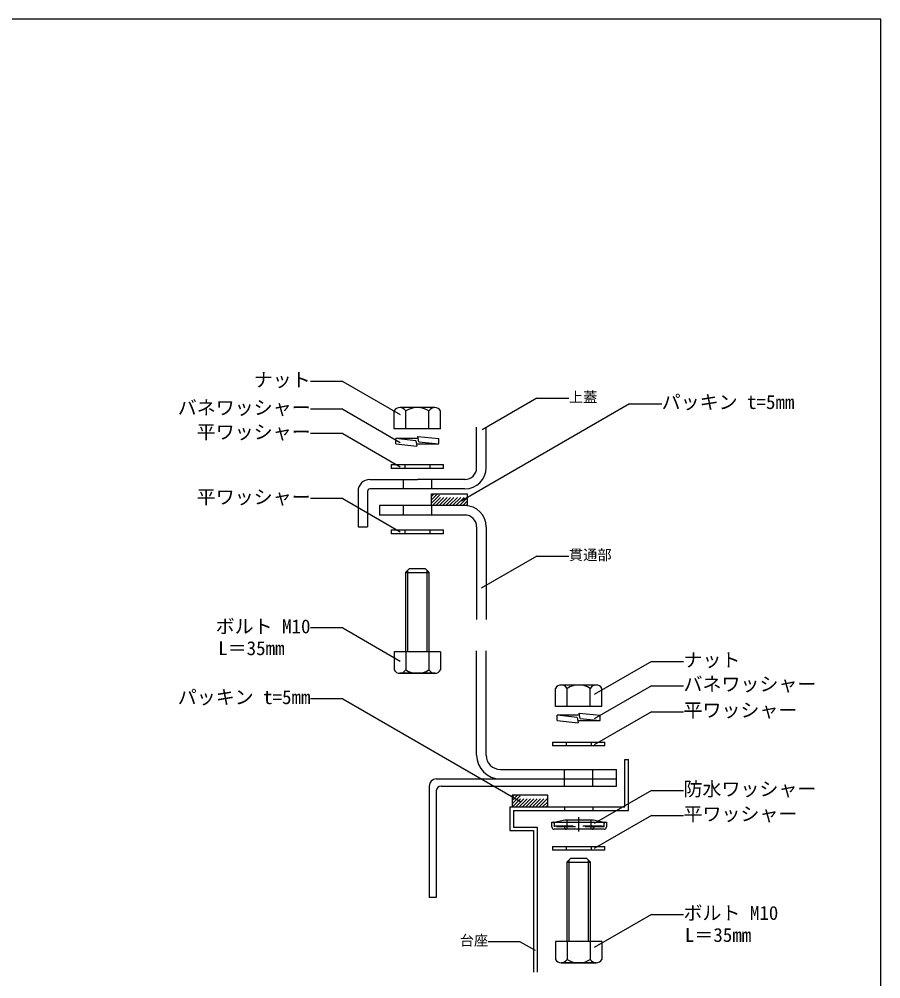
# Model space of a CAD drawing. Units: millimetres on the paper, enlarged 10 times, with parts at other scales. Extents: x -10475 to 9199, y -10092 to 10143.
# Drawn here: x 8291 to 9199, y 8505 to 9516 of the extents above; entities that cross this region are included whole.
import ezdxf
from ezdxf.enums import TextEntityAlignment as Align

# ---------------------------------------------------------------- set-up
doc = ezdxf.new("R2010")
doc.units = ezdxf.units.MM
doc.header["$LTSCALE"] = 10
for name, pattern in [('CHAIN1', [8, 5, -1, 1, -1]), ('DASHED1', [1.8, 1.2, -0.6]), ('DASHED2', [3, 2, -1])]:
    doc.linetypes.add(name, pattern=pattern)
for name, color, linetype in [('0-F_図面枠', 7, 'Continuous'), ('F-0_FRP', 4, 'Continuous'), ('F-1_SUS', 7, 'Continuous'), ('F-2_金物', 7, 'Continuous'), ('F-3', 7, 'Continuous'), ('F-8_FRP部位名', 2, 'Continuous'), ('F-9_SUS部位名', 2, 'Continuous'), ('F-A_金物品名', 3, 'Continuous')]:
    doc.layers.add(name, color=color, linetype=linetype)
doc.styles.add('ＭＳ ゴシック', font='')
doc.styles.get('ＭＳ ゴシック').set_extended_font_data('MS Gothic')

msp = doc.modelspace()

# ---------------------------------------------------------------- linework, layer by layer
at = {"layer": '0-F_図面枠'}
msp.add_lwpolyline([(9198.81, 6756.12), (9198.81, 9516.12), (5198.81, 9516.12), (5198.81, 6756.12)], dxfattribs=at)
at = {"layer": 'F-0_FRP'}
for p, q in [((8772.96, 9043.49), (8772.96, 9085.99)), ((8782.96, 9043.49), (8782.96, 9085.99)), ((8660.46, 9030.99), (8710.46, 9030.99)), ((8695.46, 9030.99), (8695.46, 9020.99)), ((8760.46, 9030.99), (8710.46, 9030.99)), ((8725.46, 9030.99), (8725.46, 9020.99)), ((8647.96, 9018.49), (8647.96, 8980.99)), ((8657.96, 9018.49), (8657.96, 8980.99)), ((8760.46, 9020.99), (8660.46, 9020.99)), ((8670.46, 9003.49), (8670.46, 8993.49)), ((8760.46, 9003.49), (8670.46, 9003.49)), ((8695.46, 9003.49), (8695.46, 8993.49)), ((8725.46, 9003.49), (8725.46, 8993.49)), ((8710.46, 8993.49), (8670.46, 8993.49)), ((8760.46, 8993.49), (8710.46, 8993.49)), ((8647.96, 8980.99), (8657.96, 8980.99)), ((8772.96, 8980.99), (8772.96, 8883.49)), ((8782.96, 8980.99), (8782.96, 8883.49)), ((8699.96, 8934.97), (8699.96, 8849.22)), ((8720.96, 8849.22), (8720.96, 8934.97)), ((8772.96, 8740.38), (8772.96, 8850.38)), ((8782.96, 8740.38), (8782.96, 8850.38)), ((8797.96, 8725.38), (8920.46, 8725.38)), ((8865.46, 8707.88), (8865.46, 8725.38)), ((8895.46, 8707.88), (8895.46, 8725.38)), ((8730.46, 8715.38), (8797.96, 8715.38)), ((8797.96, 8715.38), (8920.46, 8715.38)), ((8722.96, 8707.88), (8722.96, 8590.38)), ((8735.46, 8707.88), (8865.46, 8707.88))]:
    msp.add_line(p, q, dxfattribs=at)
at = {"layer": 'F-0_FRP', "linetype": 'DASHED1'}
for p, q in [((8725.46, 9006.05), (8735.4, 9015.99)), ((8725.46, 9009.59), (8731.86, 9015.99)), ((8725.46, 9013.12), (8728.33, 9015.99)), ((8725.46, 9006.05), (8735.4, 9015.99)), ((8725.46, 9009.59), (8731.86, 9015.99)), ((8725.46, 9013.12), (8728.33, 9015.99)), ((8726.43, 9003.49), (8738.93, 9015.99)), ((8726.43, 9003.49), (8738.93, 9015.99)), ((8729.97, 9003.49), (8742.47, 9015.99)), ((8729.97, 9003.49), (8742.47, 9015.99)), ((8733.5, 9003.49), (8746, 9015.99)), ((8733.5, 9003.49), (8746, 9015.99)), ((8737.04, 9003.49), (8749.54, 9015.99)), ((8737.04, 9003.49), (8749.54, 9015.99)), ((8740.58, 9003.49), (8753.08, 9015.99)), ((8740.58, 9003.49), (8753.08, 9015.99)), ((8744.11, 9003.49), (8756.61, 9015.99)), ((8744.11, 9003.49), (8756.61, 9015.99)), ((8747.65, 9003.49), (8760.15, 9015.99)), ((8747.65, 9003.49), (8760.15, 9015.99)), ((8751.18, 9003.49), (8762.96, 9015.27)), ((8751.18, 9003.49), (8762.96, 9015.27)), ((8754.72, 9003.49), (8762.96, 9011.73)), ((8754.72, 9003.49), (8762.96, 9011.73)), ((8758.25, 9003.49), (8762.96, 9008.2)), ((8758.25, 9003.49), (8762.96, 9008.2)), ((8761.79, 9003.49), (8762.96, 9004.66)), ((8761.79, 9003.49), (8762.96, 9004.66))]:
    msp.add_line(p, q, dxfattribs=at)
at = {"layer": 'F-0_FRP', "color": 7}
for p, q in [((8697.96, 8932.97), (8697.96, 8849.22)), ((8697.96, 8932.97), (8722.96, 8932.97)), ((8722.96, 8932.97), (8719.21, 8936.72)), ((8722.96, 8849.22), (8722.96, 8932.97)), ((8734.99, 8849.22), (8685.92, 8849.22)), ((8685.92, 8849.22), (8685.92, 8830.26)), ((8698.19, 8849.22), (8698.19, 8830.26)), ((8722.73, 8849.22), (8722.73, 8830.26)), ((8734.99, 8849.22), (8734.99, 8830.26))]:
    msp.add_line(p, q, dxfattribs=at)
at = {"layer": 'F-0_FRP', "color": 3}
for q in [(8597.99, 8874.46), (8692.18, 8839.6)]:
    msp.add_line((8631.81, 8874.46), q, dxfattribs=at)
at = {"layer": 'F-0_FRP'}
msp.add_lwpolyline([(8762.96, 9003.49), (8725.46, 9003.49), (8725.46, 9015.99), (8762.96, 9015.99)], close=True, dxfattribs=at)
msp.add_lwpolyline([(8762.96, 9003.49), (8725.46, 9003.49), (8725.46, 9015.99), (8762.96, 9015.99)], close=True, dxfattribs=at)
at = {"layer": 'F-0_FRP', "color": 7}
for points in [[(8719.21, 8936.72), (8701.71, 8936.72), (8697.96, 8932.97)], [(8728.86, 8826.72), (8692.05, 8826.72), (8728.86, 8826.72)]]:
    msp.add_lwpolyline(points, dxfattribs=at)
at = {"layer": 'F-0_FRP'}
for points in [[(8865.46, 8707.88), (8895.46, 8707.88), (8920.46, 8707.88), (8920.46, 8725.38)], [(8730.46, 8702.88), (8730.46, 8590.38), (8722.96, 8590.38)]]:
    msp.add_lwpolyline(points, dxfattribs=at)
for centre, radius, start, end in [((8760.46, 9043.49), 22.5, 270, 0), ((8760.46, 9043.49), 12.5, 270, 0), ((8660.46, 9018.49), 12.5, 90, 180), ((8660.46, 9018.49), 2.5, 90, 180), ((8760.46, 8980.99), 22.5, 0, 90), ((8760.46, 8980.99), 12.5, 0, 90), ((8797.96, 8740.38), 25, 180, 270), ((8797.96, 8740.38), 15, 180, 270), ((8730.46, 8707.88), 7.5, 90, 180), ((8735.46, 8702.88), 5, 90, 180), ((8735.46, 8702.88), 5, 90, 180)]:
    msp.add_arc(centre, radius, start, end, dxfattribs=at)
at = {"layer": 'F-0_FRP', "color": 7}
for centre, radius, start, end in [((8692.05, 8833.81), 7.08, 210.00015, 330.00015), ((8710.46, 8849.74), 23.02, 237.7957, 302.20415), ((8728.86, 8833.81), 7.08, 210.00015, 330.00015)]:
    msp.add_arc(centre, radius, start, end, dxfattribs=at)
at = {"layer": 'F-1_SUS'}
for p, q in [((8929.21, 8685.88), (8929.21, 8735.88)), ((8929.21, 8735.88), (8932.96, 8735.88)), ((8932.96, 8682.13), (8932.96, 8735.88)), ((8807.96, 8685.88), (8807.96, 8660.88)), ((8807.96, 8685.88), (8929.21, 8685.88)), ((8811.71, 8682.13), (8811.71, 8664.63)), ((8811.71, 8682.13), (8865.46, 8682.13)), ((8865.46, 8685.88), (8865.46, 8682.13)), ((8865.46, 8682.13), (8895.46, 8682.13)), ((8895.46, 8685.88), (8895.46, 8682.13)), ((8895.46, 8682.13), (8932.96, 8682.13)), ((8807.96, 8660.88), (8832.96, 8660.88)), ((8811.71, 8664.63), (8836.71, 8664.63)), ((8832.96, 8660.88), (8832.96, 8511.86)), ((8836.71, 8664.63), (8836.71, 8511.86))]:
    msp.add_line(p, q, dxfattribs=at)
at = {"layer": 'F-1_SUS', "color": 4, "linetype": 'DASHED1'}
for p, q in [((8810.46, 8689.21), (8819.62, 8698.38)), ((8810.46, 8692.75), (8816.09, 8698.38)), ((8810.46, 8696.29), (8812.55, 8698.38)), ((8810.66, 8685.88), (8823.16, 8698.38)), ((8814.19, 8685.88), (8826.69, 8698.38)), ((8817.73, 8685.88), (8830.23, 8698.38)), ((8821.26, 8685.88), (8833.76, 8698.38)), ((8824.8, 8685.88), (8837.3, 8698.38)), ((8828.33, 8685.88), (8840.83, 8698.38)), ((8831.87, 8685.88), (8844.37, 8698.38)), ((8835.41, 8685.88), (8847.91, 8698.38)), ((8838.94, 8685.88), (8847.96, 8694.9)), ((8842.48, 8685.88), (8847.96, 8691.36)), ((8846.01, 8685.88), (8847.96, 8687.82))]:
    msp.add_line(p, q, dxfattribs=at)
at = {"layer": 'F-1_SUS', "color": 4}
msp.add_line((8812.92, 8693.38), (8812.96, 8693.38), dxfattribs=at)
msp.add_line((8812.92, 8693.38), (8812.96, 8693.38), dxfattribs=at)
msp.add_lwpolyline([(8810.46, 8685.88), (8847.96, 8685.88), (8847.96, 8698.38), (8810.46, 8698.38)], close=True, dxfattribs=at)
msp.add_lwpolyline([(8810.46, 8685.88), (8847.96, 8685.88), (8847.96, 8698.38), (8810.46, 8698.38)], close=True, dxfattribs=at)
at = {"layer": 'F-2_金物'}
for p, q in [((8685.92, 9084.29), (8685.92, 9103.25)), ((8728.86, 9106.79), (8692.05, 9106.79)), ((8698.19, 9084.29), (8698.19, 9103.25)), ((8722.73, 9084.29), (8722.73, 9103.25)), ((8734.99, 9084.29), (8734.99, 9103.25)), ((8734.99, 9084.29), (8685.92, 9084.29)), ((8709.85, 9084.29), (8688.12, 9084.29)), ((8734.12, 9084.29), (8715.23, 9084.29)), ((8682.96, 9046.72), (8737.96, 9046.72)), ((8682.96, 9046.72), (8682.96, 9042.72)), ((8737.96, 9042.72), (8682.96, 9042.72)), ((8697.33, 9046.72), (8697.33, 9042.72)), ((8723.58, 9046.72), (8723.58, 9042.72)), ((8737.96, 9042.72), (8737.96, 9046.72)), ((8682.96, 8977.74), (8682.96, 8973.74)), ((8682.96, 8977.74), (8737.96, 8977.74)), ((8737.96, 8973.74), (8682.96, 8973.74)), ((8697.33, 8977.74), (8697.33, 8973.74)), ((8723.58, 8977.74), (8723.58, 8973.74)), ((8737.96, 8973.74), (8737.96, 8977.74)), ((8855.92, 8791.86), (8855.92, 8810.82)), ((8898.86, 8814.36), (8862.05, 8814.36)), ((8868.19, 8791.86), (8868.19, 8810.82)), ((8892.73, 8791.86), (8892.73, 8810.82)), ((8904.99, 8791.86), (8904.99, 8810.82)), ((8904.99, 8791.86), (8855.92, 8791.86)), ((8879.85, 8791.86), (8858.12, 8791.86)), ((8904.12, 8791.86), (8885.23, 8791.86)), ((8852.96, 8754.29), (8907.96, 8754.29)), ((8852.96, 8754.29), (8852.96, 8750.29)), ((8907.96, 8750.29), (8852.96, 8750.29)), ((8867.33, 8754.29), (8867.33, 8750.29)), ((8893.58, 8754.29), (8893.58, 8750.29)), ((8907.96, 8750.29), (8907.96, 8754.29)), ((8852.26, 8669.77), (8909.76, 8669.77)), ((8852.26, 8664.77), (8852.26, 8669.77)), ((8909.76, 8669.77), (8909.76, 8664.77)), ((8907.26, 8662.27), (8854.76, 8662.27)), ((8852.96, 8644.26), (8852.96, 8640.26)), ((8852.96, 8644.26), (8907.96, 8644.26)), ((8907.96, 8640.26), (8852.96, 8640.26)), ((8867.33, 8644.26), (8867.33, 8640.26)), ((8893.58, 8644.26), (8893.58, 8640.26)), ((8907.96, 8640.26), (8907.96, 8644.26)), ((8867.96, 8627.78), (8892.96, 8627.78)), ((8867.96, 8627.78), (8867.96, 8544.03)), ((8892.96, 8627.78), (8889.21, 8631.53)), ((8892.96, 8544.03), (8892.96, 8627.78)), ((8904.99, 8544.03), (8855.92, 8544.03)), ((8855.92, 8544.03), (8855.92, 8525.07)), ((8868.19, 8544.03), (8868.19, 8525.07)), ((8892.73, 8544.03), (8892.73, 8525.07)), ((8904.99, 8544.03), (8904.99, 8525.07))]:
    msp.add_line(p, q, dxfattribs=at)
at = {"layer": 'F-2_金物', "color": 4}
for p, q in [((8854.76, 8669.77), (8866.01, 8672.27)), ((8866.01, 8672.27), (8896.01, 8672.27)), ((8893.64, 8662.27), (8893.64, 8672.27)), ((8896.01, 8672.27), (8907.26, 8669.77)), ((8869.96, 8629.78), (8869.96, 8544.03)), ((8890.96, 8544.03), (8890.96, 8629.78))]:
    msp.add_line(p, q, dxfattribs=at)
at = {"layer": 'F-2_金物', "color": 4, "linetype": 'DASHED2'}
for p, q in [((8854.76, 8669.77), (8854.76, 8668.52)), ((8868.39, 8662.27), (8868.39, 8672.27)), ((8907.26, 8668.52), (8907.26, 8669.77)), ((8854.76, 8666.02), (8907.26, 8666.02)), ((8866.01, 8664.77), (8854.76, 8666.02)), ((8866.01, 8663.52), (8866.01, 8664.77)), ((8896.01, 8664.77), (8907.26, 8666.02)), ((8896.01, 8663.52), (8896.01, 8664.77))]:
    msp.add_line(p, q, dxfattribs=at)
at = {"layer": 'F-2_金物', "linetype": 'DASHED2'}
for p, q in [((8854.76, 8668.52), (8854.76, 8664.77)), ((8907.26, 8664.77), (8907.26, 8668.52)), ((8907.26, 8664.77), (8854.76, 8664.77)), ((8866.01, 8662.27), (8866.01, 8663.52)), ((8896.01, 8662.27), (8896.01, 8663.52))]:
    msp.add_line(p, q, dxfattribs=at)
at = {"layer": 'F-2_金物', "color": 2, "linetype": 'CHAIN1'}
msp.add_line((8880.46, 8660.12), (8880.46, 8675.21), dxfattribs=at)
at = {"layer": 'F-2_金物'}
for points in [[(8889.21, 8631.53), (8871.71, 8631.53), (8867.96, 8627.78)], [(8898.86, 8521.53), (8862.05, 8521.53), (8898.86, 8521.53)]]:
    msp.add_lwpolyline(points, dxfattribs=at)
for centre, radius, start, end in [((8692.05, 9099.71), 7.08, 29.99985, 149.99985), ((8710.46, 9083.77), 23.02, 57.79585, 122.2043), ((8728.86, 9099.71), 7.08, 29.99985, 149.99985), ((8862.05, 8807.28), 7.08, 29.99985, 149.99985), ((8880.46, 8791.34), 23.02, 57.79585, 122.2043), ((8898.86, 8807.28), 7.08, 29.99985, 149.99985), ((8854.76, 8664.77), 2.5, 180, 270), ((8907.26, 8664.77), 2.5, 270, 0), ((8862.05, 8528.61), 7.08, 210.00015, 330.00015), ((8880.46, 8544.55), 23.02, 237.7957, 302.20415), ((8898.86, 8528.61), 7.08, 210.00015, 330.00015)]:
    msp.add_arc(centre, radius, start, end, dxfattribs=at)
at = {"layer": 'F-2_金物', "linetype": 'DASHED2'}
for centre, start, end in [((8853.51, 8668.52), 0, 90), ((8908.51, 8668.52), 90, 180), ((8864.76, 8663.52), 0, 90), ((8897.26, 8663.52), 90, 180)]:
    msp.add_arc(centre, 1.25, start, end, dxfattribs=at)
at = {"layer": 'F-2_金物', "color": 4, "linetype": 'DASHED2'}
for centre, start, end in [((8867.26, 8663.52), 180, 270), ((8894.76, 8663.52), 270, 0)]:
    msp.add_arc(centre, 1.25, start, end, dxfattribs=at)
at = {"layer": 'F-3'}
for p, q in [((8687.83, 9068.49), (8687.83, 9074.02)), ((8708.96, 9071.8), (8687.83, 9074.02)), ((8711.32, 9074.02), (8687.83, 9074.02)), ((8710.87, 9076.35), (8733.08, 9074.02)), ((8711.95, 9070.71), (8710.87, 9076.35)), ((8733.08, 9068.49), (8733.08, 9074.02)), ((8687.83, 9068.49), (8710.05, 9066.15)), ((8708.96, 9071.8), (8710.05, 9066.15)), ((8709.6, 9068.49), (8733.08, 9068.49)), ((8711.95, 9070.71), (8733.08, 9068.49)), ((8857.83, 8776.87), (8857.83, 8782.4)), ((8878.96, 8780.18), (8857.83, 8782.4)), ((8881.32, 8782.4), (8857.83, 8782.4)), ((8878.96, 8780.18), (8880.05, 8774.53)), ((8880.87, 8784.73), (8903.08, 8782.4)), ((8881.95, 8779.09), (8880.87, 8784.73)), ((8903.08, 8776.87), (8903.08, 8782.4)), ((8857.83, 8776.87), (8880.05, 8774.53)), ((8879.6, 8776.87), (8903.08, 8776.87)), ((8881.95, 8779.09), (8903.08, 8776.87))]:
    msp.add_line(p, q, dxfattribs=at)
at = {"layer": 'F-8_FRP部位名'}
for p, q in [((8836.29, 9116.55), (8778.72, 9083.3)), ((8836.29, 9116.55), (8870.12, 9116.55)), ((8836.29, 8950.21), (8777.83, 8916.45)), ((8836.29, 8950.21), (8870.12, 8950.21))]:
    msp.add_line(p, q, dxfattribs=at)
at = {"layer": 'F-8_FRP部位名', "color": 3}
for q in [(8756.47, 9008.3), (8967.92, 9110.86)]:
    msp.add_line((8934.1, 9110.86), q, dxfattribs=at)
at = {"layer": 'F-9_SUS部位名', "color": 3}
for q in [(8597.99, 8799.85), (8819.21, 8691.65)]:
    msp.add_line((8631.81, 8799.85), q, dxfattribs=at)
at = {"layer": 'F-9_SUS部位名'}
for q in [(8785.11, 8543.84), (8834.72, 8534.73)]:
    msp.add_line((8818.94, 8543.84), q, dxfattribs=at)
at = {"layer": 'F-A_金物品名'}
for p, q in [((8631.81, 9134.23), (8597.99, 9134.23)), ((8631.81, 9134.23), (8692.18, 9099.37)), ((8631.81, 9104.98), (8597.99, 9104.98)), ((8631.81, 9104.98), (8692.18, 9070.13)), ((8631.81, 9079.31), (8597.99, 9079.31)), ((8631.81, 9079.31), (8692.18, 9044.46)), ((8631.81, 9010.77), (8597.99, 9010.77)), ((8631.81, 9010.77), (8692.18, 8975.91)), ((8957.08, 8839.09), (8896.71, 8804.23)), ((8957.08, 8839.09), (8990.9, 8839.09)), ((8957.08, 8813.65), (8896.71, 8778.8)), ((8957.08, 8813.65), (8990.9, 8813.65)), ((8957.08, 8786.15), (8896.71, 8751.29)), ((8957.08, 8786.15), (8990.9, 8786.15)), ((8957.08, 8703.08), (8896.71, 8668.23)), ((8957.08, 8703.08), (8990.9, 8703.08)), ((8957.08, 8676.76), (8896.71, 8641.9)), ((8957.08, 8676.76), (8990.9, 8676.76)), ((8957.08, 8572.4), (8896.71, 8537.54)), ((8957.08, 8572.4), (8990.9, 8572.4))]:
    msp.add_line(p, q, dxfattribs=at)

# ---------------------------------------------------------------- texts
at = {"layer": 'F-0_FRP', "color": 7, "style": 'ＭＳ ゴシック'}
for s, p in [('ボルト M10', (8497.99, 8864.46)), ('L＝35mm', (8500.62, 8841.46))]:
    msp.add_text(s, height=14.66, dxfattribs=at).set_placement(p, align=Align.BOTTOM_LEFT)
at = {"layer": 'F-8_FRP部位名', "style": 'ＭＳ ゴシック'}
for s, p in [('上蓋', (8870.12, 9109.05)), ('貫通部', (8870.12, 8942.71))]:
    msp.add_text(s, height=11, dxfattribs=at).set_placement(p, align=Align.BOTTOM_LEFT)
at = {"layer": 'F-8_FRP部位名', "color": 7, "style": 'ＭＳ ゴシック'}
msp.add_text('パッキン t=5mm', height=14.66, dxfattribs=at).set_placement((8967.92, 9100.86), align=Align.BOTTOM_LEFT)
at = {"layer": 'F-9_SUS部位名', "color": 7, "style": 'ＭＳ ゴシック'}
msp.add_text('パッキン t=5mm', height=14.66, dxfattribs=at).set_placement((8457.99, 8789.85), align=Align.BOTTOM_LEFT)
at = {"layer": 'F-9_SUS部位名', "style": 'ＭＳ ゴシック'}
msp.add_text('台座', height=11, dxfattribs=at).set_placement((8755.11, 8536.34), align=Align.BOTTOM_LEFT)
at = {"layer": 'F-A_金物品名', "color": 7, "style": 'ＭＳ ゴシック'}
for s, p in [('ナット', (8537.99, 9124.23)), ('バネワッシャー', (8457.99, 9094.98)), ('平ワッシャー', (8477.99, 9069.31)), ('平ワッシャー', (8477.99, 9000.77)), ('ナット', (8990.9, 8829.09)), ('バネワッシャー', (8990.9, 8803.65)), ('平ワッシャー', (8990.9, 8776.15)), ('防水ワッシャー', (8990.9, 8693.08)), ('平ワッシャー', (8990.9, 8666.76)), ('ボルト M10', (8990.9, 8562.4)), ('L＝35mm', (8992.4, 8539.19))]:
    msp.add_text(s, height=14.66, dxfattribs=at).set_placement(p, align=Align.BOTTOM_LEFT)

doc.saveas('drawing.dxf')
